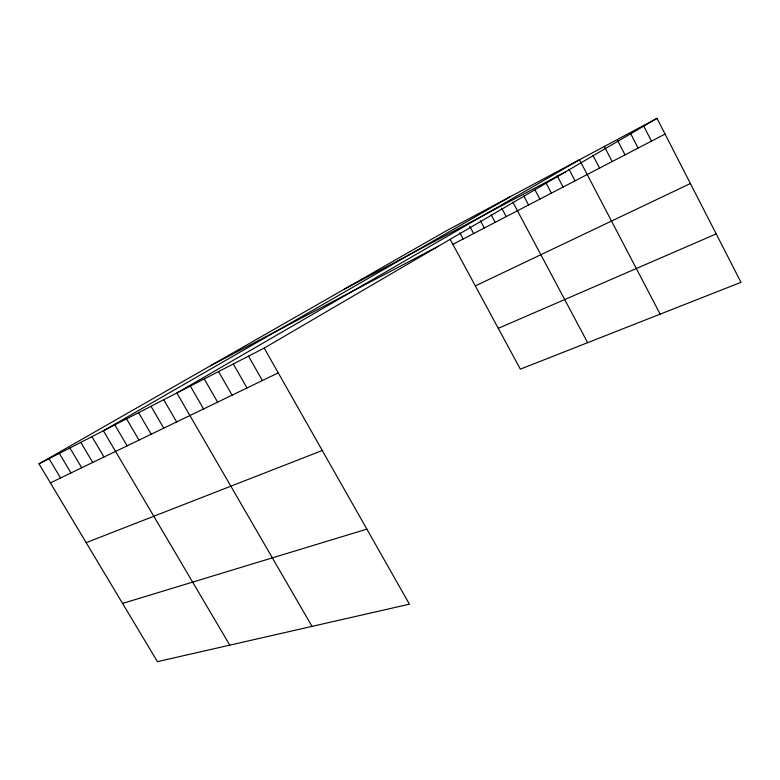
<?xml version="1.0" encoding="UTF-8"?>
<svg xmlns="http://www.w3.org/2000/svg" width="780" height="780" viewBox="0 0 780 780"><rect width="100%" height="100%" fill="white"/><g stroke="black" fill="none" stroke-linecap="round" stroke-linejoin="round"><path stroke-width="1.17" d="M264.196 348.094L409.412 604.178L157.423 661.645L39 463.856L264.196 348.094L657.014 118.355L741 282.331L520.348 369.154L450.109 239.275M510.042 196.814L103.389 430.755L229.788 645.138M39 463.856L445.721 231.153L657.014 118.355M344.156 289.263L565.315 171.99M210.464 365.752L438.37 246.236M452.858 244.345L665.057 134.072M50.398 482.888L278.245 372.879M475.332 285.909L690.388 183.514M498.274 328.341L716.206 233.912M86.18 542.656L322.267 450.499M122.567 603.428L366.863 529.133M59.348 453.394L70.999 472.943M49.042 458.689L60.567 477.974M69.927 447.954L81.705 467.766M91.933 436.644L103.984 457.012M80.788 442.377L92.693 462.462M126.545 418.85L139.006 440.105M114.816 424.885L127.13 445.838M138.596 412.659L151.203 434.216M150.998 406.282L163.742 428.161M163.742 399.74L176.641 421.931M190.349 386.061L203.551 408.935M312.039 626.379L176.855 392.993L579.472 159.754L660.153 314.145M204.243 378.914L217.61 402.148M218.556 371.563L232.089 395.158M233.308 363.977L247.006 387.962M248.508 356.158L262.382 380.533M469.755 226.307L473.645 233.542M459.849 232.849L463.164 238.992M480.392 220.701L484.312 228.004M491.224 214.987L495.173 222.358M512.899 202.186L587.642 342.673M501.676 208.114L506.22 216.616M523.77 195.946L528.577 205.003M545.981 182.881L551.392 193.138M534.514 188.965L539.887 199.124M557.125 175.656L563.111 187.054M569.01 169.348L575.045 180.853M592.907 155.308L599.567 168.109M604.344 146.474L612.173 161.557M617.663 140.653L625.024 154.879M630.708 133.711L638.118 148.073M643.461 125.59L651.456 141.141"/></g></svg>
